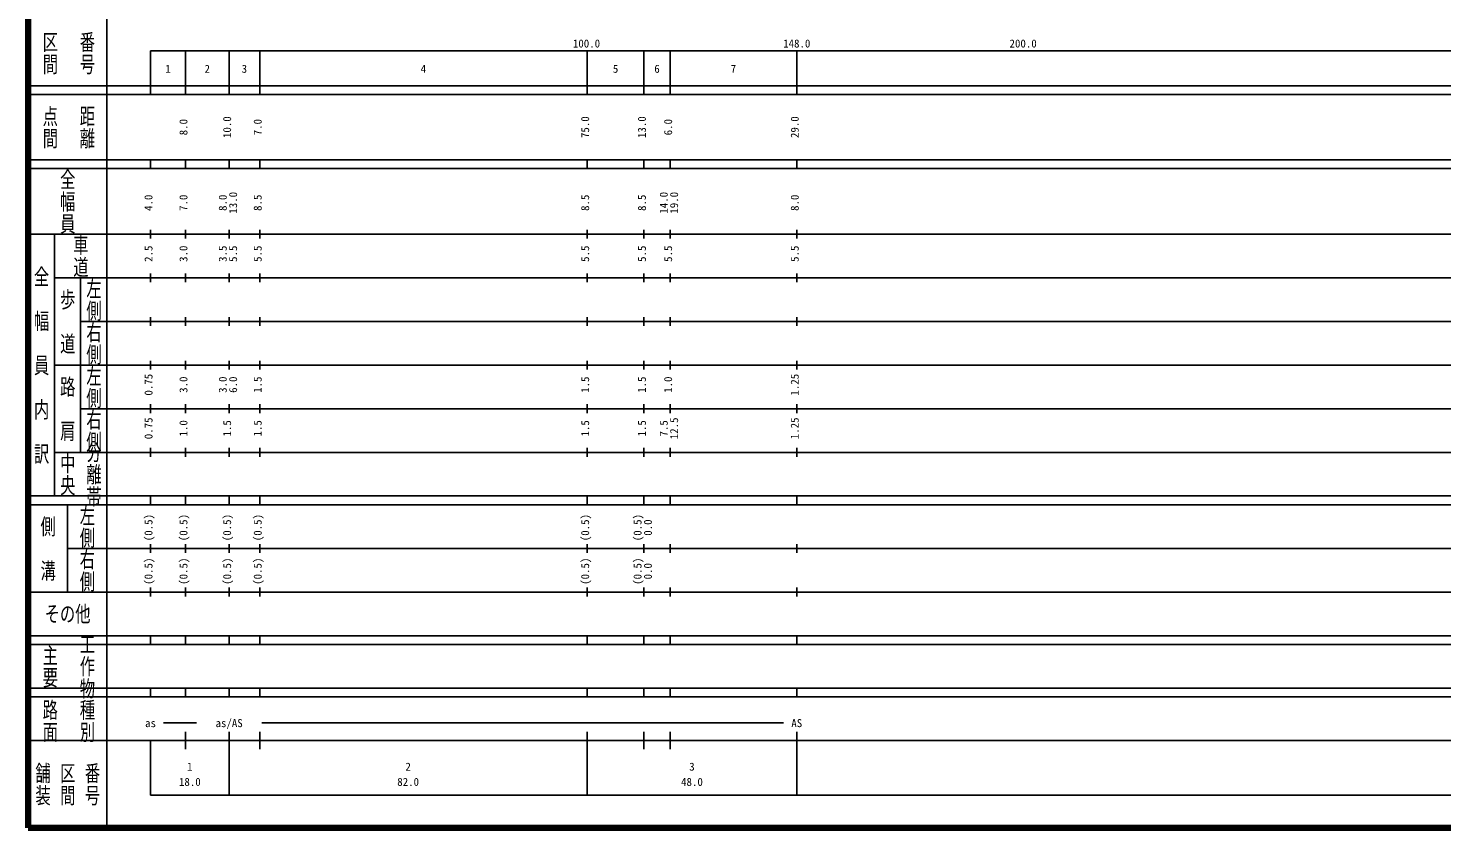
# Model space of a CAD drawing. Units: millimetres on the paper, enlarged 1000 times. Extents: x 40000 to 680000, y 20000 to 380000.
# Drawn here: x 40000 to 363711, y 20000 to 203156 of the extents above; entities that cross this region are included whole.
import ezdxf
from ezdxf.enums import TextEntityAlignment as Align

# ---------------------------------------------------------------- set-up
doc = ezdxf.new("R2010")
doc.units = ezdxf.units.MM
doc.header["$LTSCALE"] = 1000
doc.layers.add('M-TTL', color=2, linetype='Continuous', lineweight=140)
doc.layers.add('M-TTL-BAND', color=7, linetype='Continuous', lineweight=25)
doc.styles.add('@ＭＳ ゴシック', font='')
doc.styles.add('ＭＳ ゴシック', font='')
doc.styles.get('@ＭＳ ゴシック').set_extended_font_data('@MS Gothic')
doc.styles.get('ＭＳ ゴシック').set_extended_font_data('MS Gothic')

msp = doc.modelspace()

# ---------------------------------------------------------------- linework, layer by layer
at = {"layer": 'M-TTL'}
for p, q in [((40000, 380000), (40000, 20000)), ((40000, 20000), (680000, 20000))]:
    msp.add_line(p, q, dxfattribs=at)
at = {"layer": 'M-TTL-BAND'}
for p, q in [((58000, 370000), (58000, 20000)), ((68000, 198000), (579000, 198000)), ((68000, 198000), (68000, 188000)), ((76000, 188000), (76000, 198000)), ((86000, 188000), (86000, 198000)), ((93000, 188000), (93000, 198000)), ((168000, 188000), (168000, 198000)), ((181000, 188000), (181000, 198000)), ((187000, 188000), (187000, 198000)), ((216000, 188000), (216000, 198000)), ((40000, 190000), (579000, 190000)), ((40000, 188000), (579000, 188000)), ((40000, 173000), (579000, 173000)), ((68000, 171000), (68000, 173000)), ((76000, 171000), (76000, 173000)), ((86000, 171000), (86000, 173000)), ((93000, 171000), (93000, 173000)), ((168000, 171000), (168000, 173000)), ((181000, 171000), (181000, 173000)), ((187000, 171000), (187000, 173000)), ((216000, 171000), (216000, 173000)), ((40000, 171000), (579000, 171000)), ((40000, 156000), (579000, 156000)), ((46000, 96000), (46000, 156000)), ((68000, 155000), (68000, 157000)), ((76000, 155000), (76000, 157000)), ((86000, 155000), (86000, 157000)), ((93000, 155000), (93000, 157000)), ((168000, 155000), (168000, 157000)), ((181000, 155000), (181000, 157000)), ((187000, 155000), (187000, 157000)), ((216000, 155000), (216000, 157000)), ((46000, 146000), (579000, 146000)), ((52000, 146000), (52000, 106000)), ((68000, 145000), (68000, 147000)), ((76000, 145000), (76000, 147000)), ((86000, 145000), (86000, 147000)), ((93000, 145000), (93000, 147000)), ((168000, 145000), (168000, 147000)), ((181000, 145000), (181000, 147000)), ((187000, 145000), (187000, 147000)), ((216000, 145000), (216000, 147000)), ((52000, 136000), (579000, 136000)), ((68000, 135000), (68000, 137000)), ((76000, 135000), (76000, 137000)), ((86000, 135000), (86000, 137000)), ((93000, 135000), (93000, 137000)), ((168000, 135000), (168000, 137000)), ((181000, 135000), (181000, 137000)), ((187000, 135000), (187000, 137000)), ((216000, 135000), (216000, 137000)), ((68000, 125000), (68000, 127000)), ((76000, 125000), (76000, 127000)), ((86000, 125000), (86000, 127000)), ((93000, 125000), (93000, 127000)), ((168000, 125000), (168000, 127000)), ((181000, 125000), (181000, 127000)), ((187000, 125000), (187000, 127000)), ((216000, 125000), (216000, 127000)), ((46000, 126000), (579000, 126000)), ((68000, 115000), (68000, 117000)), ((76000, 115000), (76000, 117000)), ((86000, 115000), (86000, 117000)), ((93000, 115000), (93000, 117000)), ((168000, 115000), (168000, 117000)), ((181000, 115000), (181000, 117000)), ((187000, 115000), (187000, 117000)), ((216000, 115000), (216000, 117000)), ((52000, 116000), (579000, 116000)), ((68000, 105000), (68000, 107000)), ((76000, 105000), (76000, 107000)), ((86000, 105000), (86000, 107000)), ((93000, 105000), (93000, 107000)), ((168000, 105000), (168000, 107000)), ((181000, 105000), (181000, 107000)), ((187000, 105000), (187000, 107000)), ((216000, 105000), (216000, 107000)), ((46000, 106000), (579000, 106000)), ((40000, 96000), (579000, 96000)), ((40000, 94000), (579000, 94000)), ((49000, 94000), (49000, 74000)), ((68000, 94000), (68000, 96000)), ((76000, 94000), (76000, 96000)), ((86000, 94000), (86000, 96000)), ((93000, 94000), (93000, 96000)), ((168000, 94000), (168000, 96000)), ((181000, 94000), (181000, 96000)), ((187000, 94000), (187000, 96000)), ((216000, 94000), (216000, 96000)), ((68000, 83000), (68000, 85000)), ((76000, 83000), (76000, 85000)), ((86000, 83000), (86000, 85000)), ((93000, 83000), (93000, 85000)), ((168000, 83000), (168000, 85000)), ((181000, 83000), (181000, 85000)), ((187000, 83000), (187000, 85000)), ((216000, 83000), (216000, 85000)), ((49000, 84000), (579000, 84000)), ((68000, 73000), (68000, 75000)), ((76000, 73000), (76000, 75000)), ((86000, 73000), (86000, 75000)), ((93000, 73000), (93000, 75000)), ((168000, 73000), (168000, 75000)), ((181000, 73000), (181000, 75000)), ((187000, 73000), (187000, 75000)), ((216000, 73000), (216000, 75000)), ((40000, 74000), (579000, 74000)), ((40000, 64000), (579000, 64000)), ((40000, 62000), (579000, 62000)), ((68000, 62000), (68000, 64000)), ((76000, 62000), (76000, 64000)), ((86000, 62000), (86000, 64000)), ((93000, 62000), (93000, 64000)), ((168000, 62000), (168000, 64000)), ((181000, 62000), (181000, 64000)), ((187000, 62000), (187000, 64000)), ((216000, 62000), (216000, 64000)), ((40000, 52000), (579000, 52000)), ((68000, 50000), (68000, 52000)), ((76000, 50000), (76000, 52000)), ((86000, 50000), (86000, 52000)), ((93000, 50000), (93000, 52000)), ((168000, 50000), (168000, 52000)), ((181000, 50000), (181000, 52000)), ((187000, 50000), (187000, 52000)), ((216000, 50000), (216000, 52000)), ((40000, 50000), (579000, 50000)), ((71000, 44000), (78500, 44000)), ((93500, 44000), (213000, 44000)), ((40000, 40000), (579000, 40000)), ((68000, 40000), (68000, 27500)), ((76000, 38000), (76000, 42000)), ((86000, 27500), (86000, 42000)), ((93000, 38000), (93000, 42000)), ((168000, 27500), (168000, 42000)), ((181000, 38000), (181000, 42000)), ((187000, 38000), (187000, 42000)), ((216000, 27500), (216000, 42000)), ((68000, 27500), (579000, 27500))]:
    msp.add_line(p, q, dxfattribs=at)

# ---------------------------------------------------------------- texts
at = {"layer": 'M-TTL-BAND', "style": '@ＭＳ ゴシック', "width": 1.45}
for s, p in [('区間', (45000, 197500)), ('番号', (53500, 197500)), ('点間', (45000, 180500)), ('距離', (53500, 180500)), ('全幅員', (49000, 163500)), ('車道', (52000, 151000)), ('全\u3000幅\u3000員\u3000内\u3000訳', (43000, 126000)), ('左側', (55000, 141000)), ('歩\u3000道', (49000, 136000)), ('右側', (55000, 131000)), ('路\u3000肩', (49000, 116000)), ('左側', (55000, 121000)), ('右側', (55000, 111000)), ('分離帯', (55000, 101000)), ('中央', (49000, 101000)), ('側\u3000溝', (44500, 84000)), ('左側', (53500, 89000)), ('右側', (53500, 79000)), ('主要', (45000, 57000)), ('工作物', (53500, 57000)), ('路面', (45000, 44500)), ('種別', (53500, 44500)), ('舗装', (43333, 30000)), ('区間', (49000, 30000)), ('番号', (54667, 30000))]:
    msp.add_text(s, height=2566, rotation=270, dxfattribs=at).set_placement(p, align=Align.MIDDLE_CENTER)
at = {"layer": 'M-TTL-BAND', "style": 'ＭＳ ゴシック'}
for s, p in [('100.0', (167844, 198195)), ('148.0', (216000, 198195)), ('200.0', (267844, 198195)), ('1', (72000, 192405)), ('2', (81000, 192405)), ('3', (89500, 192405)), ('4', (130500, 192405)), ('5', (174500, 192405)), ('6', (184000, 192405)), ('7', (201500, 192405)), ('as', (68000, 42500)), ('as/AS', (86000, 42500)), ('AS', (216000, 42500)), ('1', (77000, 32523)), ('2', (127000, 32523)), ('3', (192000, 32523)), ('18.0', (77000, 29033)), ('82.0', (127000, 29033)), ('48.0', (192000, 29033))]:
    msp.add_text(s, height=1833, dxfattribs=at).set_placement(p, align=Align.BOTTOM_CENTER)
for s, p in [('8.0', (77000, 180500)), ('10.0', (87000, 180500)), ('7.0', (94000, 180500)), ('75.0', (169000, 180500)), ('13.0', (182000, 180500)), ('6.0', (188000, 180500)), ('29.0', (217000, 180500)), ('13.0', (88370, 163174)), ('14.0', (187000, 163174)), ('19.0', (189370, 163174)), ('4.0', (69000, 163174)), ('7.0', (77000, 163174)), ('8.0', (86000, 163174)), ('8.5', (94000, 163174)), ('8.5', (169000, 163174)), ('8.5', (182000, 163174)), ('8.0', (217000, 163174)), ('2.5', (69000, 151500)), ('3.0', (77000, 151500)), ('3.5', (86000, 151500)), ('5.5', (88370, 151500)), ('5.5', (94000, 151500)), ('5.5', (169000, 151500)), ('5.5', (182000, 151500)), ('5.5', (188000, 151500)), ('5.5', (217000, 151500)), ('0.75', (69000, 121500)), ('3.0', (77000, 121500)), ('3.0', (86000, 121500)), ('6.0', (88370, 121500)), ('1.5', (94000, 121500)), ('1.5', (169000, 121500)), ('1.5', (182000, 121500)), ('1.0', (188000, 121500)), ('1.25', (217000, 121500)), ('0.75', (69000, 111500)), ('12.5', (189370, 111500)), ('1.25', (217000, 111500)), ('1.0', (77000, 111500)), ('1.5', (87000, 111500)), ('1.5', (94000, 111500)), ('1.5', (169000, 111500)), ('1.5', (182000, 111500)), ('7.5', (187000, 111500)), ('(0.5)', (69000, 88764)), ('(0.5)', (77000, 88764)), ('(0.5)', (87000, 88764)), ('(0.5)', (94000, 88764)), ('(0.5)', (169000, 88764)), ('(0.5)', (181000, 88764)), ('0.0', (183370, 88764)), ('(0.5)', (69000, 78764)), ('(0.5)', (77000, 78764)), ('(0.5)', (87000, 78764)), ('(0.5)', (94000, 78764)), ('(0.5)', (169000, 78764)), ('(0.5)', (181000, 78764)), ('0.0', (183370, 78764))]:
    msp.add_text(s, height=1833, rotation=90, dxfattribs=at).set_placement(p, align=Align.BOTTOM_CENTER)
at = {"layer": 'M-TTL-BAND', "style": 'ＭＳ ゴシック', "width": 0.7}
msp.add_text('その他', height=3666, dxfattribs=at).set_placement((49000, 69000), align=Align.MIDDLE_CENTER)

doc.saveas('drawing.dxf')
